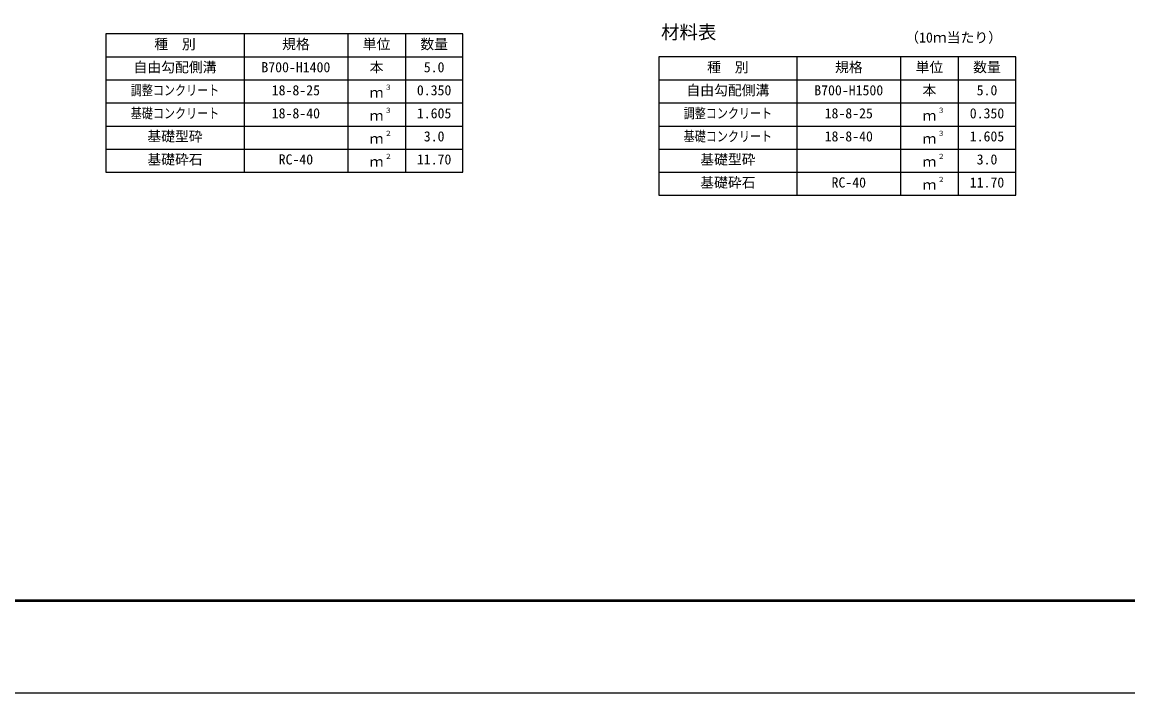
# Model space of a CAD drawing. Units: millimetres, scale not verified. Extents: x -16800 to 16800, y -5940 to 5940.
# Drawn here: x 6061 to 10861, y -5940 to -3031 of the extents above; entities that cross this region are included whole.
import ezdxf
from ezdxf.enums import TextEntityAlignment as Align

# ---------------------------------------------------------------- set-up
doc = ezdxf.new("R2010")
doc.units = ezdxf.units.MM
doc.header["$LTSCALE"] = 20
for name, color, linetype, lineweight in [('0-1_Defpoints', 5, 'Continuous', 25), ('0-3_HYO', 3, 'Continuous', 25), ('0-4_HYO2', 4, 'Continuous', 25), ('0-6_TXT', 7, 'Continuous', 25), ('0-7_WAKU', 3, 'Continuous', 25)]:
    doc.layers.add(name, color=color, linetype=linetype, lineweight=lineweight)
doc.styles.add('ＭＳ ゴシック', font='')
doc.styles.get('ＭＳ ゴシック').set_extended_font_data('MS Gothic')

msp = doc.modelspace()

# ---------------------------------------------------------------- linework, layer by layer
at = {"layer": '0-1_Defpoints'}
msp.add_lwpolyline([(0, -5940), (16800, -5940), (16800, 5940), (0, 5940)], close=True, dxfattribs=at)
at = {"layer": '0-3_HYO'}
for p, q in [((7025, -3081.13), (7025, -3681.13)), ((7475, -3081.13), (7475, -3681.13)), ((7725, -3081.13), (7725, -3681.13)), ((6425, -3181.13), (7975, -3181.13)), ((9425, -3181.13), (9425, -3781.13)), ((9875, -3181.13), (9875, -3781.13)), ((10125, -3181.13), (10125, -3781.13)), ((8825, -3281.13), (10375, -3281.13))]:
    msp.add_line(p, q, dxfattribs=at)
for points in [[(6425, -3681.13), (7975, -3681.13), (7975, -3081.13), (6425, -3081.13)], [(8825, -3781.13), (10375, -3781.13), (10375, -3181.13), (8825, -3181.13)]]:
    msp.add_lwpolyline(points, close=True, dxfattribs=at)
at = {"layer": '0-4_HYO2'}
for p, q in [((6425, -3281.13), (7975, -3281.13)), ((6425, -3381.13), (7975, -3381.13)), ((8825, -3381.13), (10375, -3381.13)), ((6425, -3481.13), (7975, -3481.13)), ((8825, -3481.13), (10375, -3481.13)), ((6425, -3581.13), (7975, -3581.13)), ((8825, -3581.13), (10375, -3581.13)), ((8825, -3681.13), (10375, -3681.13))]:
    msp.add_line(p, q, dxfattribs=at)
at = {"layer": '0-7_WAKU', "lineweight": 50}
msp.add_lwpolyline([(400, -5540), (16400, -5540), (16400, 5540), (400, 5540)], close=True, dxfattribs=at)

# ---------------------------------------------------------------- texts
at = {"layer": '0-6_TXT', "style": 'ＭＳ ゴシック'}
for s, height, p in [('材料表', 58.65, (8835, -3121.12)), ('（10ｍ当たり）', 43.99, (9895, -3132.13)), ('種\u3000別', 43.99, (6635, -3161.13)), ('規格', 43.99, (7190, -3161.13)), ('単位', 43.99, (7540, -3161.13)), ('数量', 43.99, (7790, -3161.13)), ('自由勾配側溝', 43.99, (6545, -3261.13)), ('B700-H1400', 43.99, (7100, -3261.13)), ('本', 43.99, (7570, -3261.13)), ('5.0', 43.99, (7805, -3261.13)), ('種\u3000別', 43.99, (9035, -3261.13)), ('規格', 43.99, (9590, -3261.13)), ('単位', 43.99, (9940, -3261.13)), ('数量', 43.99, (10190, -3261.13)), ('18-8-25', 43.99, (7145, -3361.13)), ('３', 21.99, (7635.54, -3330.76)), ('0.350', 43.99, (7775, -3361.13)), ('自由勾配側溝', 43.99, (8945, -3361.13)), ('B700-H1500', 43.99, (9500, -3361.13)), ('本', 43.99, (9970, -3361.13)), ('5.0', 43.99, (10205, -3361.13)), ('ｍ', 43.99, (7570, -3371.13)), ('18-8-40', 43.99, (7145, -3461.13)), ('３', 21.99, (7635.54, -3430.76)), ('1.605', 43.99, (7775, -3461.13)), ('18-8-25', 43.99, (9545, -3461.13)), ('３', 21.99, (10035.54, -3430.76)), ('0.350', 43.99, (10175, -3461.13)), ('ｍ', 43.99, (7570, -3471.13)), ('ｍ', 43.99, (9970, -3471.13)), ('基礎型砕', 43.99, (6605, -3561.13)), ('２', 21.99, (7635.54, -3530.76)), ('３', 21.99, (10035.54, -3530.76)), ('ｍ', 43.99, (7570, -3571.13)), ('3.0', 43.99, (7805, -3561.13)), ('18-8-40', 43.99, (9545, -3561.13)), ('ｍ', 43.99, (9970, -3571.13)), ('1.605', 43.99, (10175, -3561.13)), ('基礎砕石', 43.99, (6605, -3661.13)), ('基礎型砕', 43.99, (9005, -3661.13)), ('RC-40', 43.99, (7175, -3661.13)), ('ｍ', 43.99, (7570, -3671.13)), ('２', 21.99, (7635.54, -3630.76)), ('11.70', 43.99, (7775, -3661.13)), ('ｍ', 43.99, (9970, -3671.13)), ('２', 21.99, (10035.54, -3630.76)), ('3.0', 43.99, (10205, -3661.13)), ('基礎砕石', 43.99, (9005, -3761.13)), ('RC-40', 43.99, (9575, -3761.13)), ('ｍ', 43.99, (9970, -3771.13)), ('２', 21.99, (10035.54, -3730.76)), ('11.70', 43.99, (10175, -3761.13))]:
    msp.add_text(s, height=height, dxfattribs=at).set_placement(p, align=Align.BOTTOM_LEFT)
at = {"layer": '0-6_TXT', "style": 'ＭＳ ゴシック', "width": 0.8}
for s, p in [('調整コンクリート', (6533, -3361.13)), ('基礎コンクリート', (6533, -3461.13)), ('調整コンクリート', (8933, -3461.13)), ('基礎コンクリート', (8933, -3561.13))]:
    msp.add_text(s, height=43.99, dxfattribs=at).set_placement(p, align=Align.BOTTOM_LEFT)

doc.saveas('drawing.dxf')
